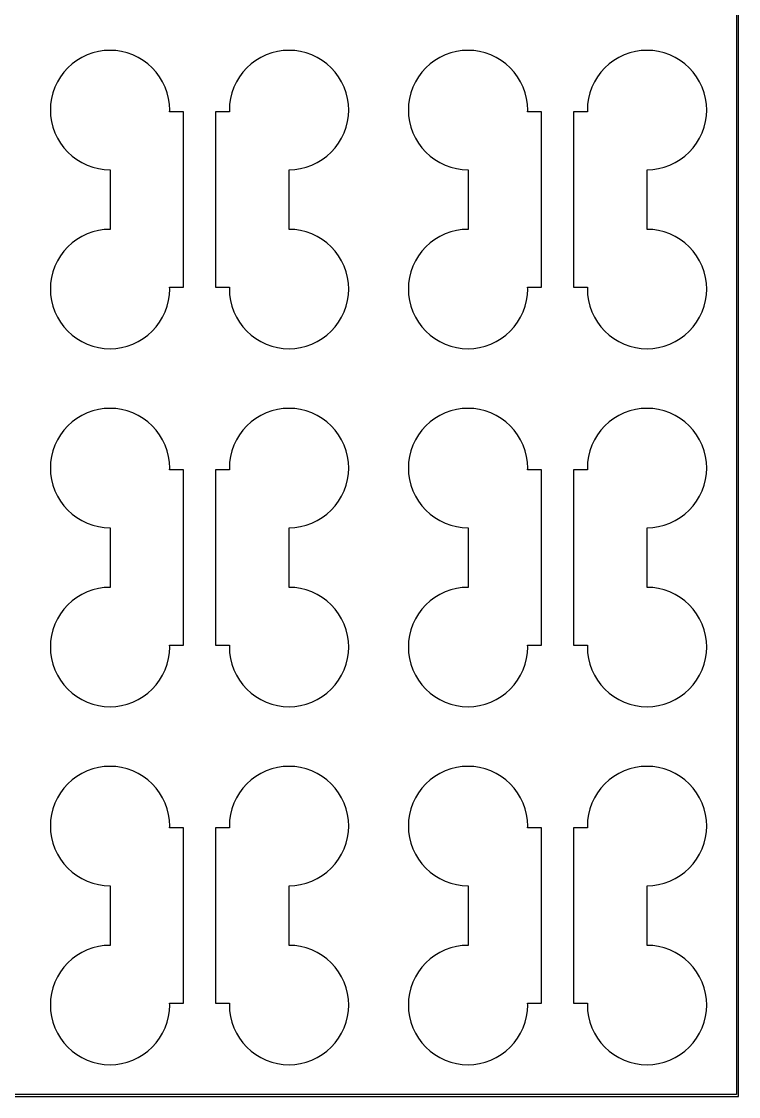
# Model space of a CAD drawing. Extents: x 0 to 72, y 0 to 108.
# Drawn here: x 54.03 to 72.05, y -0.05 to 26.98 of the extents above; entities that cross this region are included whole.
import ezdxf

# ---------------------------------------------------------------- set-up
doc = ezdxf.new("R2010")
doc.units = 0

msp = doc.modelspace()

# ---------------------------------------------------------------- linework, layer by layer
for p, q in [((72, 108), (72, 0)), ((72.05, -0.04999), (72.05, 108.05)), ((55.9574, 26.2212), (55.8146, 26.1854)), ((56.103, 26.2428), (55.9574, 26.2212)), ((56.25, 26.25), (56.103, 26.2428)), ((56.397, 26.2428), (56.25, 26.25)), ((56.5426, 26.2212), (56.397, 26.2428)), ((56.6854, 26.1854), (56.5426, 26.2212)), ((60.4574, 26.2212), (60.3146, 26.1854)), ((60.603, 26.2428), (60.4574, 26.2212)), ((60.75, 26.25), (60.603, 26.2428)), ((60.897, 26.2428), (60.75, 26.25)), ((61.0426, 26.2212), (60.897, 26.2428)), ((61.1854, 26.1854), (61.0426, 26.2212)), ((64.9574, 26.2212), (64.8146, 26.1854)), ((65.103, 26.2428), (64.9574, 26.2212)), ((65.25, 26.25), (65.103, 26.2428)), ((65.397, 26.2428), (65.25, 26.25)), ((65.5426, 26.2212), (65.397, 26.2428)), ((65.6854, 26.1854), (65.5426, 26.2212)), ((69.4574, 26.2212), (69.3146, 26.1854)), ((69.603, 26.2428), (69.4574, 26.2212)), ((69.75, 26.25), (69.603, 26.2428)), ((69.897, 26.2428), (69.75, 26.25)), ((70.0426, 26.2212), (69.897, 26.2428)), ((70.1854, 26.1854), (70.0426, 26.2212)), ((55.4167, 25.9972), (55.2984, 25.9095)), ((55.5429, 26.0729), (55.4167, 25.9972)), ((55.676, 26.1358), (55.5429, 26.0729)), ((55.8146, 26.1854), (55.676, 26.1358)), ((56.824, 26.1358), (56.6854, 26.1854)), ((56.9571, 26.0729), (56.824, 26.1358)), ((57.0834, 25.9972), (56.9571, 26.0729)), ((57.2016, 25.9095), (57.0834, 25.9972)), ((59.9166, 25.9972), (59.7984, 25.9095)), ((60.0429, 26.0729), (59.9166, 25.9972)), ((60.176, 26.1358), (60.0429, 26.0729)), ((60.3146, 26.1854), (60.176, 26.1358)), ((61.324, 26.1358), (61.1854, 26.1854)), ((61.4571, 26.0729), (61.324, 26.1358)), ((61.5833, 25.9972), (61.4571, 26.0729)), ((61.7016, 25.9095), (61.5833, 25.9972)), ((64.4167, 25.9972), (64.2984, 25.9095)), ((64.5429, 26.0729), (64.4167, 25.9972)), ((64.676, 26.1358), (64.5429, 26.0729)), ((64.8146, 26.1854), (64.676, 26.1358)), ((65.824, 26.1358), (65.6854, 26.1854)), ((65.9571, 26.0729), (65.824, 26.1358)), ((66.0834, 25.9972), (65.9571, 26.0729)), ((66.2016, 25.9095), (66.0834, 25.9972)), ((68.9166, 25.9972), (68.7984, 25.9095)), ((69.0429, 26.0729), (68.9166, 25.9972)), ((69.176, 26.1358), (69.0429, 26.0729)), ((69.3146, 26.1854), (69.176, 26.1358)), ((70.324, 26.1358), (70.1854, 26.1854)), ((70.4571, 26.0729), (70.324, 26.1358)), ((70.5833, 25.9972), (70.4571, 26.0729)), ((70.7016, 25.9095), (70.5833, 25.9972)), ((55.0905, 25.7016), (55.0028, 25.5833)), ((55.1893, 25.8107), (55.0905, 25.7016)), ((55.2984, 25.9095), (55.1893, 25.8107)), ((57.3107, 25.8107), (57.2016, 25.9095)), ((57.4095, 25.7016), (57.3107, 25.8107)), ((57.4972, 25.5833), (57.4095, 25.7016)), ((59.5905, 25.7016), (59.5028, 25.5833)), ((59.6893, 25.8107), (59.5905, 25.7016)), ((59.7984, 25.9095), (59.6893, 25.8107)), ((61.8107, 25.8107), (61.7016, 25.9095)), ((61.9095, 25.7016), (61.8107, 25.8107)), ((61.9972, 25.5833), (61.9095, 25.7016)), ((64.0905, 25.7016), (64.0028, 25.5833)), ((64.1893, 25.8107), (64.0905, 25.7016)), ((64.2984, 25.9095), (64.1893, 25.8107)), ((66.3107, 25.8107), (66.2016, 25.9095)), ((66.4095, 25.7016), (66.3107, 25.8107)), ((66.4972, 25.5833), (66.4095, 25.7016)), ((68.5905, 25.7016), (68.5028, 25.5833)), ((68.6893, 25.8107), (68.5905, 25.7016)), ((68.7984, 25.9095), (68.6893, 25.8107)), ((70.8107, 25.8107), (70.7016, 25.9095)), ((70.9095, 25.7016), (70.8107, 25.8107)), ((70.9972, 25.5833), (70.9095, 25.7016)), ((54.9271, 25.4571), (54.8642, 25.324)), ((55.0028, 25.5833), (54.9271, 25.4571)), ((57.5729, 25.4571), (57.4972, 25.5833)), ((57.6358, 25.324), (57.5729, 25.4571)), ((59.4271, 25.4571), (59.3642, 25.324)), ((59.5028, 25.5833), (59.4271, 25.4571)), ((62.0729, 25.4571), (61.9972, 25.5833)), ((62.1358, 25.324), (62.0729, 25.4571)), ((63.9271, 25.4571), (63.8642, 25.324)), ((64.0028, 25.5833), (63.9271, 25.4571)), ((66.5729, 25.4571), (66.4972, 25.5833)), ((66.6358, 25.324), (66.5729, 25.4571)), ((68.4271, 25.4571), (68.3642, 25.324)), ((68.5028, 25.5833), (68.4271, 25.4571)), ((71.0729, 25.4571), (70.9972, 25.5833)), ((71.1358, 25.324), (71.0729, 25.4571)), ((54.8146, 25.1854), (54.7788, 25.0426)), ((54.8642, 25.324), (54.8146, 25.1854)), ((57.6854, 25.1854), (57.6358, 25.324)), ((57.7212, 25.0426), (57.6854, 25.1854)), ((59.3146, 25.1854), (59.2788, 25.0426)), ((59.3642, 25.324), (59.3146, 25.1854)), ((62.1854, 25.1854), (62.1358, 25.324)), ((62.2212, 25.0426), (62.1854, 25.1854)), ((63.8146, 25.1854), (63.7788, 25.0426)), ((63.8642, 25.324), (63.8146, 25.1854)), ((66.6854, 25.1854), (66.6358, 25.324)), ((66.7212, 25.0426), (66.6854, 25.1854)), ((68.3146, 25.1854), (68.2788, 25.0426)), ((68.3642, 25.324), (68.3146, 25.1854)), ((71.1854, 25.1854), (71.1358, 25.324)), ((71.2212, 25.0426), (71.1854, 25.1854)), ((54.7572, 24.897), (54.75, 24.75)), ((54.7788, 25.0426), (54.7572, 24.897)), ((57.7428, 24.897), (57.7212, 25.0426)), ((57.75, 24.75), (57.7428, 24.897)), ((59.2572, 24.897), (59.25, 24.75)), ((59.2788, 25.0426), (59.2572, 24.897)), ((62.2428, 24.897), (62.2212, 25.0426)), ((62.25, 24.75), (62.2428, 24.897)), ((63.7572, 24.897), (63.75, 24.75)), ((63.7788, 25.0426), (63.7572, 24.897)), ((66.7428, 24.897), (66.7212, 25.0426)), ((66.75, 24.75), (66.7428, 24.897)), ((68.2572, 24.897), (68.25, 24.75)), ((68.2788, 25.0426), (68.2572, 24.897)), ((71.2428, 24.897), (71.2212, 25.0426)), ((71.25, 24.75), (71.2428, 24.897)), ((54.75, 24.75), (54.7572, 24.603)), ((54.7572, 24.603), (54.7788, 24.4574)), ((57.7478, 24.705), (57.75, 24.75)), ((58.1, 24.705), (57.7478, 24.705)), ((58.1, 20.295), (58.1, 24.705)), ((59.2522, 24.705), (58.9, 24.705)), ((58.9, 24.705), (58.9, 20.295)), ((59.25, 24.75), (59.2522, 24.705)), ((62.2212, 24.4574), (62.2428, 24.603)), ((62.2428, 24.603), (62.25, 24.75)), ((63.75, 24.75), (63.7572, 24.603)), ((63.7572, 24.603), (63.7788, 24.4574)), ((66.7478, 24.705), (66.75, 24.75)), ((67.1, 24.705), (66.7478, 24.705)), ((67.1, 20.295), (67.1, 24.705)), ((68.2522, 24.705), (67.9, 24.705)), ((67.9, 24.705), (67.9, 20.295)), ((68.25, 24.75), (68.2522, 24.705)), ((71.2212, 24.4574), (71.2428, 24.603)), ((71.2428, 24.603), (71.25, 24.75)), ((54.7788, 24.4574), (54.8146, 24.3146)), ((62.1854, 24.3146), (62.2212, 24.4574)), ((63.7788, 24.4574), (63.8146, 24.3146)), ((71.1854, 24.3146), (71.2212, 24.4574)), ((54.8146, 24.3146), (54.8642, 24.176)), ((54.8642, 24.176), (54.9271, 24.0429)), ((62.0729, 24.0429), (62.1358, 24.176)), ((62.1358, 24.176), (62.1854, 24.3146)), ((63.8146, 24.3146), (63.8642, 24.176)), ((63.8642, 24.176), (63.9271, 24.0429)), ((71.0729, 24.0429), (71.1358, 24.176)), ((71.1358, 24.176), (71.1854, 24.3146)), ((54.9271, 24.0429), (55.0028, 23.9166)), ((55.0028, 23.9166), (55.0905, 23.7984)), ((55.0905, 23.7984), (55.1893, 23.6893)), ((61.8107, 23.6893), (61.9095, 23.7984)), ((61.9095, 23.7984), (61.9972, 23.9166)), ((61.9972, 23.9166), (62.0729, 24.0429)), ((63.9271, 24.0429), (64.0028, 23.9166)), ((64.0028, 23.9166), (64.0905, 23.7984)), ((64.0905, 23.7984), (64.1893, 23.6893)), ((70.8107, 23.6893), (70.9095, 23.7984)), ((70.9095, 23.7984), (70.9972, 23.9166)), ((70.9972, 23.9166), (71.0729, 24.0429)), ((55.1893, 23.6893), (55.2984, 23.5905)), ((55.2984, 23.5905), (55.4167, 23.5028)), ((61.5833, 23.5028), (61.7016, 23.5905)), ((61.7016, 23.5905), (61.8107, 23.6893)), ((64.1893, 23.6893), (64.2984, 23.5905)), ((64.2984, 23.5905), (64.4167, 23.5028)), ((70.5833, 23.5028), (70.7016, 23.5905)), ((70.7016, 23.5905), (70.8107, 23.6893)), ((55.4167, 23.5028), (55.5429, 23.4271)), ((55.5429, 23.4271), (55.676, 23.3642)), ((55.676, 23.3642), (55.8146, 23.3146)), ((55.8146, 23.3146), (55.9574, 23.2788)), ((55.9574, 23.2788), (56.103, 23.2572)), ((56.103, 23.2572), (56.25, 23.25)), ((56.25, 23.25), (56.25, 21.75)), ((60.75, 23.25), (60.897, 23.2572)), ((60.75, 21.75), (60.75, 23.25)), ((60.897, 23.2572), (61.0426, 23.2788)), ((61.0426, 23.2788), (61.1854, 23.3146)), ((61.1854, 23.3146), (61.324, 23.3642)), ((61.324, 23.3642), (61.4571, 23.4271)), ((61.4571, 23.4271), (61.5833, 23.5028)), ((64.4167, 23.5028), (64.5429, 23.4271)), ((64.5429, 23.4271), (64.676, 23.3642)), ((64.676, 23.3642), (64.8146, 23.3146)), ((64.8146, 23.3146), (64.9574, 23.2788)), ((64.9574, 23.2788), (65.103, 23.2572)), ((65.103, 23.2572), (65.25, 23.25)), ((65.25, 23.25), (65.25, 21.75)), ((69.75, 23.25), (69.897, 23.2572)), ((69.75, 21.75), (69.75, 23.25)), ((69.897, 23.2572), (70.0426, 23.2788)), ((70.0426, 23.2788), (70.1854, 23.3146)), ((70.1854, 23.3146), (70.324, 23.3642)), ((70.324, 23.3642), (70.4571, 23.4271)), ((70.4571, 23.4271), (70.5833, 23.5028)), ((55.676, 21.6358), (55.5429, 21.5729)), ((55.8146, 21.6854), (55.676, 21.6358)), ((55.9574, 21.7212), (55.8146, 21.6854)), ((56.103, 21.7428), (55.9574, 21.7212)), ((56.25, 21.75), (56.103, 21.7428)), ((60.897, 21.7428), (60.75, 21.75)), ((61.0426, 21.7212), (60.897, 21.7428)), ((61.1854, 21.6854), (61.0426, 21.7212)), ((61.324, 21.6358), (61.1854, 21.6854)), ((61.4571, 21.5729), (61.324, 21.6358)), ((64.676, 21.6358), (64.5429, 21.5729)), ((64.8146, 21.6854), (64.676, 21.6358)), ((64.9574, 21.7212), (64.8146, 21.6854)), ((65.103, 21.7428), (64.9574, 21.7212)), ((65.25, 21.75), (65.103, 21.7428)), ((69.897, 21.7428), (69.75, 21.75)), ((70.0426, 21.7212), (69.897, 21.7428)), ((70.1854, 21.6854), (70.0426, 21.7212)), ((70.324, 21.6358), (70.1854, 21.6854)), ((70.4571, 21.5729), (70.324, 21.6358)), ((55.2984, 21.4095), (55.1893, 21.3107)), ((55.4167, 21.4972), (55.2984, 21.4095)), ((55.5429, 21.5729), (55.4167, 21.4972)), ((61.5833, 21.4972), (61.4571, 21.5729)), ((61.7016, 21.4095), (61.5833, 21.4972)), ((61.8107, 21.3107), (61.7016, 21.4095)), ((64.2984, 21.4095), (64.1893, 21.3107)), ((64.4167, 21.4972), (64.2984, 21.4095)), ((64.5429, 21.5729), (64.4167, 21.4972)), ((70.5833, 21.4972), (70.4571, 21.5729)), ((70.7016, 21.4095), (70.5833, 21.4972)), ((70.8107, 21.3107), (70.7016, 21.4095)), ((55.0028, 21.0834), (54.9271, 20.9571)), ((55.0905, 21.2016), (55.0028, 21.0834)), ((55.1893, 21.3107), (55.0905, 21.2016)), ((61.9095, 21.2016), (61.8107, 21.3107)), ((61.9972, 21.0834), (61.9095, 21.2016)), ((62.0729, 20.9571), (61.9972, 21.0834)), ((64.0028, 21.0834), (63.9271, 20.9571)), ((64.0905, 21.2016), (64.0028, 21.0834)), ((64.1893, 21.3107), (64.0905, 21.2016)), ((70.9095, 21.2016), (70.8107, 21.3107)), ((70.9972, 21.0834), (70.9095, 21.2016)), ((71.0729, 20.9571), (70.9972, 21.0834)), ((54.8642, 20.824), (54.8146, 20.6854)), ((54.9271, 20.9571), (54.8642, 20.824)), ((62.1358, 20.824), (62.0729, 20.9571)), ((62.1854, 20.6854), (62.1358, 20.824)), ((63.8642, 20.824), (63.8146, 20.6854)), ((63.9271, 20.9571), (63.8642, 20.824)), ((71.1358, 20.824), (71.0729, 20.9571)), ((71.1854, 20.6854), (71.1358, 20.824)), ((54.7788, 20.5426), (54.7572, 20.397)), ((54.8146, 20.6854), (54.7788, 20.5426)), ((62.2212, 20.5426), (62.1854, 20.6854)), ((62.2428, 20.397), (62.2212, 20.5426)), ((63.7788, 20.5426), (63.7572, 20.397)), ((63.8146, 20.6854), (63.7788, 20.5426)), ((71.2212, 20.5426), (71.1854, 20.6854)), ((71.2428, 20.397), (71.2212, 20.5426)), ((54.7572, 20.397), (54.75, 20.25)), ((57.75, 20.25), (57.7478, 20.295)), ((57.7478, 20.295), (58.1, 20.295)), ((58.9, 20.295), (59.2522, 20.295)), ((59.2522, 20.295), (59.25, 20.25)), ((62.25, 20.25), (62.2428, 20.397)), ((63.7572, 20.397), (63.75, 20.25)), ((66.75, 20.25), (66.7478, 20.295)), ((66.7478, 20.295), (67.1, 20.295)), ((67.9, 20.295), (68.2522, 20.295)), ((68.2522, 20.295), (68.25, 20.25)), ((71.25, 20.25), (71.2428, 20.397)), ((54.75, 20.25), (54.7572, 20.103)), ((54.7572, 20.103), (54.7788, 19.9574)), ((57.7212, 19.9574), (57.7428, 20.103)), ((57.7428, 20.103), (57.75, 20.25)), ((59.25, 20.25), (59.2572, 20.103)), ((59.2572, 20.103), (59.2788, 19.9574)), ((62.2212, 19.9574), (62.2428, 20.103)), ((62.2428, 20.103), (62.25, 20.25)), ((63.75, 20.25), (63.7572, 20.103)), ((63.7572, 20.103), (63.7788, 19.9574)), ((66.7212, 19.9574), (66.7428, 20.103)), ((66.7428, 20.103), (66.75, 20.25)), ((68.25, 20.25), (68.2572, 20.103)), ((68.2572, 20.103), (68.2788, 19.9574)), ((71.2212, 19.9574), (71.2428, 20.103)), ((71.2428, 20.103), (71.25, 20.25)), ((54.7788, 19.9574), (54.8146, 19.8146)), ((54.8146, 19.8146), (54.8642, 19.676)), ((57.6358, 19.676), (57.6854, 19.8146)), ((57.6854, 19.8146), (57.7212, 19.9574)), ((59.2788, 19.9574), (59.3146, 19.8146)), ((59.3146, 19.8146), (59.3642, 19.676)), ((62.1358, 19.676), (62.1854, 19.8146)), ((62.1854, 19.8146), (62.2212, 19.9574)), ((63.7788, 19.9574), (63.8146, 19.8146)), ((63.8146, 19.8146), (63.8642, 19.676)), ((66.6358, 19.676), (66.6854, 19.8146)), ((66.6854, 19.8146), (66.7212, 19.9574)), ((68.2788, 19.9574), (68.3146, 19.8146)), ((68.3146, 19.8146), (68.3642, 19.676)), ((71.1358, 19.676), (71.1854, 19.8146)), ((71.1854, 19.8146), (71.2212, 19.9574)), ((54.8642, 19.676), (54.9271, 19.5429)), ((54.9271, 19.5429), (55.0028, 19.4167)), ((57.4972, 19.4167), (57.5729, 19.5429)), ((57.5729, 19.5429), (57.6358, 19.676)), ((59.3642, 19.676), (59.4271, 19.5429)), ((59.4271, 19.5429), (59.5028, 19.4167)), ((61.9972, 19.4167), (62.0729, 19.5429)), ((62.0729, 19.5429), (62.1358, 19.676)), ((63.8642, 19.676), (63.9271, 19.5429)), ((63.9271, 19.5429), (64.0028, 19.4167)), ((66.4972, 19.4167), (66.5729, 19.5429)), ((66.5729, 19.5429), (66.6358, 19.676)), ((68.3642, 19.676), (68.4271, 19.5429)), ((68.4271, 19.5429), (68.5028, 19.4167)), ((70.9972, 19.4167), (71.0729, 19.5429)), ((71.0729, 19.5429), (71.1358, 19.676)), ((55.0028, 19.4167), (55.0905, 19.2984)), ((55.0905, 19.2984), (55.1893, 19.1893)), ((55.1893, 19.1893), (55.2984, 19.0905)), ((57.2016, 19.0905), (57.3107, 19.1893)), ((57.3107, 19.1893), (57.4095, 19.2984)), ((57.4095, 19.2984), (57.4972, 19.4167)), ((59.5028, 19.4167), (59.5905, 19.2984)), ((59.5905, 19.2984), (59.6893, 19.1893)), ((59.6893, 19.1893), (59.7984, 19.0905)), ((61.7016, 19.0905), (61.8107, 19.1893)), ((61.8107, 19.1893), (61.9095, 19.2984)), ((61.9095, 19.2984), (61.9972, 19.4167)), ((64.0028, 19.4167), (64.0905, 19.2984)), ((64.0905, 19.2984), (64.1893, 19.1893)), ((64.1893, 19.1893), (64.2984, 19.0905)), ((66.2016, 19.0905), (66.3107, 19.1893)), ((66.3107, 19.1893), (66.4095, 19.2984)), ((66.4095, 19.2984), (66.4972, 19.4167)), ((68.5028, 19.4167), (68.5905, 19.2984)), ((68.5905, 19.2984), (68.6893, 19.1893)), ((68.6893, 19.1893), (68.7984, 19.0905)), ((70.7016, 19.0905), (70.8107, 19.1893)), ((70.8107, 19.1893), (70.9095, 19.2984)), ((70.9095, 19.2984), (70.9972, 19.4167)), ((55.2984, 19.0905), (55.4167, 19.0028)), ((55.4167, 19.0028), (55.5429, 18.9271)), ((55.5429, 18.9271), (55.676, 18.8642)), ((56.824, 18.8642), (56.9571, 18.9271)), ((56.9571, 18.9271), (57.0834, 19.0028)), ((57.0834, 19.0028), (57.2016, 19.0905)), ((59.7984, 19.0905), (59.9166, 19.0028)), ((59.9166, 19.0028), (60.0429, 18.9271)), ((60.0429, 18.9271), (60.176, 18.8642)), ((61.324, 18.8642), (61.4571, 18.9271)), ((61.4571, 18.9271), (61.5833, 19.0028)), ((61.5833, 19.0028), (61.7016, 19.0905)), ((64.2984, 19.0905), (64.4167, 19.0028)), ((64.4167, 19.0028), (64.5429, 18.9271)), ((64.5429, 18.9271), (64.676, 18.8642)), ((65.824, 18.8642), (65.9571, 18.9271)), ((65.9571, 18.9271), (66.0834, 19.0028)), ((66.0834, 19.0028), (66.2016, 19.0905)), ((68.7984, 19.0905), (68.9166, 19.0028)), ((68.9166, 19.0028), (69.0429, 18.9271)), ((69.0429, 18.9271), (69.176, 18.8642)), ((70.324, 18.8642), (70.4571, 18.9271)), ((70.4571, 18.9271), (70.5833, 19.0028)), ((70.5833, 19.0028), (70.7016, 19.0905)), ((55.676, 18.8642), (55.8146, 18.8146)), ((55.8146, 18.8146), (55.9574, 18.7788)), ((55.9574, 18.7788), (56.103, 18.7572)), ((56.103, 18.7572), (56.25, 18.75)), ((56.25, 18.75), (56.397, 18.7572)), ((56.397, 18.7572), (56.5426, 18.7788)), ((56.5426, 18.7788), (56.6854, 18.8146)), ((56.6854, 18.8146), (56.824, 18.8642)), ((60.176, 18.8642), (60.3146, 18.8146)), ((60.3146, 18.8146), (60.4574, 18.7788)), ((60.4574, 18.7788), (60.603, 18.7572)), ((60.603, 18.7572), (60.75, 18.75)), ((60.75, 18.75), (60.897, 18.7572)), ((60.897, 18.7572), (61.0426, 18.7788)), ((61.0426, 18.7788), (61.1854, 18.8146)), ((61.1854, 18.8146), (61.324, 18.8642)), ((64.676, 18.8642), (64.8146, 18.8146)), ((64.8146, 18.8146), (64.9574, 18.7788)), ((64.9574, 18.7788), (65.103, 18.7572)), ((65.103, 18.7572), (65.25, 18.75)), ((65.25, 18.75), (65.397, 18.7572)), ((65.397, 18.7572), (65.5426, 18.7788)), ((65.5426, 18.7788), (65.6854, 18.8146)), ((65.6854, 18.8146), (65.824, 18.8642)), ((69.176, 18.8642), (69.3146, 18.8146)), ((69.3146, 18.8146), (69.4574, 18.7788)), ((69.4574, 18.7788), (69.603, 18.7572)), ((69.603, 18.7572), (69.75, 18.75)), ((69.75, 18.75), (69.897, 18.7572)), ((69.897, 18.7572), (70.0426, 18.7788)), ((70.0426, 18.7788), (70.1854, 18.8146)), ((70.1854, 18.8146), (70.324, 18.8642)), ((55.5429, 17.0729), (55.4167, 16.9972)), ((55.676, 17.1358), (55.5429, 17.0729)), ((55.8146, 17.1854), (55.676, 17.1358)), ((55.9574, 17.2212), (55.8146, 17.1854)), ((56.103, 17.2428), (55.9574, 17.2212)), ((56.25, 17.25), (56.103, 17.2428)), ((56.397, 17.2428), (56.25, 17.25)), ((56.5426, 17.2212), (56.397, 17.2428)), ((56.6854, 17.1854), (56.5426, 17.2212)), ((56.824, 17.1358), (56.6854, 17.1854)), ((56.9571, 17.0729), (56.824, 17.1358)), ((57.0834, 16.9972), (56.9571, 17.0729)), ((60.0429, 17.0729), (59.9166, 16.9972)), ((60.176, 17.1358), (60.0429, 17.0729)), ((60.3146, 17.1854), (60.176, 17.1358)), ((60.4574, 17.2212), (60.3146, 17.1854)), ((60.603, 17.2428), (60.4574, 17.2212)), ((60.75, 17.25), (60.603, 17.2428)), ((60.897, 17.2428), (60.75, 17.25)), ((61.0426, 17.2212), (60.897, 17.2428)), ((61.1854, 17.1854), (61.0426, 17.2212)), ((61.324, 17.1358), (61.1854, 17.1854)), ((61.4571, 17.0729), (61.324, 17.1358)), ((61.5833, 16.9972), (61.4571, 17.0729)), ((64.5429, 17.0729), (64.4167, 16.9972)), ((64.676, 17.1358), (64.5429, 17.0729)), ((64.8146, 17.1854), (64.676, 17.1358)), ((64.9574, 17.2212), (64.8146, 17.1854)), ((65.103, 17.2428), (64.9574, 17.2212)), ((65.25, 17.25), (65.103, 17.2428)), ((65.397, 17.2428), (65.25, 17.25)), ((65.5426, 17.2212), (65.397, 17.2428)), ((65.6854, 17.1854), (65.5426, 17.2212)), ((65.824, 17.1358), (65.6854, 17.1854)), ((65.9571, 17.0729), (65.824, 17.1358)), ((66.0834, 16.9972), (65.9571, 17.0729)), ((69.0429, 17.0729), (68.9166, 16.9972)), ((69.176, 17.1358), (69.0429, 17.0729)), ((69.3146, 17.1854), (69.176, 17.1358)), ((69.4574, 17.2212), (69.3146, 17.1854)), ((69.603, 17.2428), (69.4574, 17.2212)), ((69.75, 17.25), (69.603, 17.2428)), ((69.897, 17.2428), (69.75, 17.25)), ((70.0426, 17.2212), (69.897, 17.2428)), ((70.1854, 17.1854), (70.0426, 17.2212)), ((70.324, 17.1358), (70.1854, 17.1854)), ((70.4571, 17.0729), (70.324, 17.1358)), ((70.5833, 16.9972), (70.4571, 17.0729)), ((55.1893, 16.8107), (55.0905, 16.7016)), ((55.2984, 16.9095), (55.1893, 16.8107)), ((55.4167, 16.9972), (55.2984, 16.9095)), ((57.2016, 16.9095), (57.0834, 16.9972)), ((57.3107, 16.8107), (57.2016, 16.9095)), ((57.4095, 16.7016), (57.3107, 16.8107)), ((59.6893, 16.8107), (59.5905, 16.7016)), ((59.7984, 16.9095), (59.6893, 16.8107)), ((59.9166, 16.9972), (59.7984, 16.9095)), ((61.7016, 16.9095), (61.5833, 16.9972)), ((61.8107, 16.8107), (61.7016, 16.9095)), ((61.9095, 16.7016), (61.8107, 16.8107)), ((64.1893, 16.8107), (64.0905, 16.7016)), ((64.2984, 16.9095), (64.1893, 16.8107)), ((64.4167, 16.9972), (64.2984, 16.9095)), ((66.2016, 16.9095), (66.0834, 16.9972)), ((66.3107, 16.8107), (66.2016, 16.9095)), ((66.4095, 16.7016), (66.3107, 16.8107)), ((68.6893, 16.8107), (68.5905, 16.7016)), ((68.7984, 16.9095), (68.6893, 16.8107)), ((68.9166, 16.9972), (68.7984, 16.9095)), ((70.7016, 16.9095), (70.5833, 16.9972)), ((70.8107, 16.8107), (70.7016, 16.9095)), ((70.9095, 16.7016), (70.8107, 16.8107)), ((55.0028, 16.5833), (54.9271, 16.4571)), ((55.0905, 16.7016), (55.0028, 16.5833)), ((57.4972, 16.5833), (57.4095, 16.7016)), ((57.5729, 16.4571), (57.4972, 16.5833)), ((59.5028, 16.5833), (59.4271, 16.4571)), ((59.5905, 16.7016), (59.5028, 16.5833)), ((61.9972, 16.5833), (61.9095, 16.7016)), ((62.0729, 16.4571), (61.9972, 16.5833)), ((64.0028, 16.5833), (63.9271, 16.4571)), ((64.0905, 16.7016), (64.0028, 16.5833)), ((66.4972, 16.5833), (66.4095, 16.7016)), ((66.5729, 16.4571), (66.4972, 16.5833)), ((68.5028, 16.5833), (68.4271, 16.4571)), ((68.5905, 16.7016), (68.5028, 16.5833)), ((70.9972, 16.5833), (70.9095, 16.7016)), ((71.0729, 16.4571), (70.9972, 16.5833)), ((54.8642, 16.324), (54.8146, 16.1854)), ((54.9271, 16.4571), (54.8642, 16.324)), ((57.6358, 16.324), (57.5729, 16.4571)), ((57.6854, 16.1854), (57.6358, 16.324)), ((59.3642, 16.324), (59.3146, 16.1854)), ((59.4271, 16.4571), (59.3642, 16.324)), ((62.1358, 16.324), (62.0729, 16.4571)), ((62.1854, 16.1854), (62.1358, 16.324)), ((63.8642, 16.324), (63.8146, 16.1854)), ((63.9271, 16.4571), (63.8642, 16.324)), ((66.6358, 16.324), (66.5729, 16.4571)), ((66.6854, 16.1854), (66.6358, 16.324)), ((68.3642, 16.324), (68.3146, 16.1854)), ((68.4271, 16.4571), (68.3642, 16.324)), ((71.1358, 16.324), (71.0729, 16.4571)), ((71.1854, 16.1854), (71.1358, 16.324)), ((54.7788, 16.0426), (54.7572, 15.897)), ((54.8146, 16.1854), (54.7788, 16.0426)), ((57.7212, 16.0426), (57.6854, 16.1854)), ((57.7428, 15.897), (57.7212, 16.0426)), ((59.2788, 16.0426), (59.2572, 15.897)), ((59.3146, 16.1854), (59.2788, 16.0426)), ((62.2212, 16.0426), (62.1854, 16.1854)), ((62.2428, 15.897), (62.2212, 16.0426)), ((63.7788, 16.0426), (63.7572, 15.897)), ((63.8146, 16.1854), (63.7788, 16.0426)), ((66.7212, 16.0426), (66.6854, 16.1854)), ((66.7428, 15.897), (66.7212, 16.0426)), ((68.2788, 16.0426), (68.2572, 15.897)), ((68.3146, 16.1854), (68.2788, 16.0426)), ((71.2212, 16.0426), (71.1854, 16.1854)), ((71.2428, 15.897), (71.2212, 16.0426)), ((54.7572, 15.897), (54.75, 15.75)), ((54.75, 15.75), (54.7572, 15.603)), ((57.75, 15.75), (57.7428, 15.897)), ((57.7478, 15.705), (57.75, 15.75)), ((58.1, 15.705), (57.7478, 15.705)), ((58.1, 11.295), (58.1, 15.705)), ((59.2522, 15.705), (58.9, 15.705)), ((58.9, 15.705), (58.9, 11.295)), ((59.2572, 15.897), (59.25, 15.75)), ((59.25, 15.75), (59.2522, 15.705)), ((62.25, 15.75), (62.2428, 15.897)), ((62.2428, 15.603), (62.25, 15.75)), ((63.7572, 15.897), (63.75, 15.75)), ((63.75, 15.75), (63.7572, 15.603)), ((66.75, 15.75), (66.7428, 15.897)), ((66.7478, 15.705), (66.75, 15.75)), ((67.1, 15.705), (66.7478, 15.705)), ((67.1, 11.295), (67.1, 15.705)), ((68.2522, 15.705), (67.9, 15.705)), ((67.9, 15.705), (67.9, 11.295)), ((68.2572, 15.897), (68.25, 15.75)), ((68.25, 15.75), (68.2522, 15.705)), ((71.25, 15.75), (71.2428, 15.897)), ((71.2428, 15.603), (71.25, 15.75)), ((54.7572, 15.603), (54.7788, 15.4574)), ((54.7788, 15.4574), (54.8146, 15.3146)), ((62.1854, 15.3146), (62.2212, 15.4574)), ((62.2212, 15.4574), (62.2428, 15.603)), ((63.7572, 15.603), (63.7788, 15.4574)), ((63.7788, 15.4574), (63.8146, 15.3146)), ((71.1854, 15.3146), (71.2212, 15.4574)), ((71.2212, 15.4574), (71.2428, 15.603)), ((54.8146, 15.3146), (54.8642, 15.176)), ((54.8642, 15.176), (54.9271, 15.0429)), ((62.0729, 15.0429), (62.1358, 15.176)), ((62.1358, 15.176), (62.1854, 15.3146)), ((63.8146, 15.3146), (63.8642, 15.176)), ((63.8642, 15.176), (63.9271, 15.0429)), ((71.0729, 15.0429), (71.1358, 15.176)), ((71.1358, 15.176), (71.1854, 15.3146)), ((54.9271, 15.0429), (55.0028, 14.9166)), ((55.0028, 14.9166), (55.0905, 14.7984)), ((61.9095, 14.7984), (61.9972, 14.9166)), ((61.9972, 14.9166), (62.0729, 15.0429)), ((63.9271, 15.0429), (64.0028, 14.9166)), ((64.0028, 14.9166), (64.0905, 14.7984)), ((70.9095, 14.7984), (70.9972, 14.9166)), ((70.9972, 14.9166), (71.0729, 15.0429)), ((55.0905, 14.7984), (55.1893, 14.6893)), ((55.1893, 14.6893), (55.2984, 14.5905)), ((61.7016, 14.5905), (61.8107, 14.6893)), ((61.8107, 14.6893), (61.9095, 14.7984)), ((64.0905, 14.7984), (64.1893, 14.6893)), ((64.1893, 14.6893), (64.2984, 14.5905)), ((70.7016, 14.5905), (70.8107, 14.6893)), ((70.8107, 14.6893), (70.9095, 14.7984)), ((55.2984, 14.5905), (55.4167, 14.5028)), ((55.4167, 14.5028), (55.5429, 14.4271)), ((55.5429, 14.4271), (55.676, 14.3642)), ((55.676, 14.3642), (55.8146, 14.3146)), ((61.1854, 14.3146), (61.324, 14.3642)), ((61.324, 14.3642), (61.4571, 14.4271)), ((61.4571, 14.4271), (61.5833, 14.5028)), ((61.5833, 14.5028), (61.7016, 14.5905)), ((64.2984, 14.5905), (64.4167, 14.5028)), ((64.4167, 14.5028), (64.5429, 14.4271)), ((64.5429, 14.4271), (64.676, 14.3642)), ((64.676, 14.3642), (64.8146, 14.3146)), ((70.1854, 14.3146), (70.324, 14.3642)), ((70.324, 14.3642), (70.4571, 14.4271)), ((70.4571, 14.4271), (70.5833, 14.5028)), ((70.5833, 14.5028), (70.7016, 14.5905)), ((55.8146, 14.3146), (55.9574, 14.2788)), ((55.9574, 14.2788), (56.103, 14.2572)), ((56.103, 14.2572), (56.25, 14.25)), ((56.25, 14.25), (56.25, 12.75)), ((60.75, 14.25), (60.897, 14.2572)), ((60.75, 12.75), (60.75, 14.25)), ((60.897, 14.2572), (61.0426, 14.2788)), ((61.0426, 14.2788), (61.1854, 14.3146)), ((64.8146, 14.3146), (64.9574, 14.2788)), ((64.9574, 14.2788), (65.103, 14.2572)), ((65.103, 14.2572), (65.25, 14.25)), ((65.25, 14.25), (65.25, 12.75)), ((69.75, 14.25), (69.897, 14.2572)), ((69.75, 12.75), (69.75, 14.25)), ((69.897, 14.2572), (70.0426, 14.2788)), ((70.0426, 14.2788), (70.1854, 14.3146)), ((55.9574, 12.7212), (55.8146, 12.6854)), ((56.103, 12.7428), (55.9574, 12.7212)), ((56.25, 12.75), (56.103, 12.7428)), ((60.897, 12.7428), (60.75, 12.75)), ((61.0426, 12.7212), (60.897, 12.7428)), ((61.1854, 12.6854), (61.0426, 12.7212)), ((64.9574, 12.7212), (64.8146, 12.6854)), ((65.103, 12.7428), (64.9574, 12.7212)), ((65.25, 12.75), (65.103, 12.7428)), ((69.897, 12.7428), (69.75, 12.75)), ((70.0426, 12.7212), (69.897, 12.7428)), ((70.1854, 12.6854), (70.0426, 12.7212)), ((55.4167, 12.4972), (55.2984, 12.4095)), ((55.5429, 12.5729), (55.4167, 12.4972)), ((55.676, 12.6358), (55.5429, 12.5729)), ((55.8146, 12.6854), (55.676, 12.6358)), ((61.324, 12.6358), (61.1854, 12.6854)), ((61.4571, 12.5729), (61.324, 12.6358)), ((61.5833, 12.4972), (61.4571, 12.5729)), ((61.7016, 12.4095), (61.5833, 12.4972)), ((64.4167, 12.4972), (64.2984, 12.4095)), ((64.5429, 12.5729), (64.4167, 12.4972)), ((64.676, 12.6358), (64.5429, 12.5729)), ((64.8146, 12.6854), (64.676, 12.6358)), ((70.324, 12.6358), (70.1854, 12.6854)), ((70.4571, 12.5729), (70.324, 12.6358)), ((70.5833, 12.4972), (70.4571, 12.5729)), ((70.7016, 12.4095), (70.5833, 12.4972)), ((55.0905, 12.2016), (55.0028, 12.0834)), ((55.1893, 12.3107), (55.0905, 12.2016)), ((55.2984, 12.4095), (55.1893, 12.3107)), ((61.8107, 12.3107), (61.7016, 12.4095)), ((61.9095, 12.2016), (61.8107, 12.3107)), ((61.9972, 12.0834), (61.9095, 12.2016)), ((64.0905, 12.2016), (64.0028, 12.0834)), ((64.1893, 12.3107), (64.0905, 12.2016)), ((64.2984, 12.4095), (64.1893, 12.3107)), ((70.8107, 12.3107), (70.7016, 12.4095)), ((70.9095, 12.2016), (70.8107, 12.3107)), ((70.9972, 12.0834), (70.9095, 12.2016)), ((54.9271, 11.9571), (54.8642, 11.824)), ((55.0028, 12.0834), (54.9271, 11.9571)), ((62.0729, 11.9571), (61.9972, 12.0834)), ((62.1358, 11.824), (62.0729, 11.9571)), ((63.9271, 11.9571), (63.8642, 11.824)), ((64.0028, 12.0834), (63.9271, 11.9571)), ((71.0729, 11.9571), (70.9972, 12.0834)), ((71.1358, 11.824), (71.0729, 11.9571)), ((54.8146, 11.6854), (54.7788, 11.5426)), ((54.8642, 11.824), (54.8146, 11.6854)), ((62.1854, 11.6854), (62.1358, 11.824)), ((62.2212, 11.5426), (62.1854, 11.6854)), ((63.8146, 11.6854), (63.7788, 11.5426)), ((63.8642, 11.824), (63.8146, 11.6854)), ((71.1854, 11.6854), (71.1358, 11.824)), ((71.2212, 11.5426), (71.1854, 11.6854)), ((54.7572, 11.397), (54.75, 11.25)), ((54.7788, 11.5426), (54.7572, 11.397)), ((62.2428, 11.397), (62.2212, 11.5426)), ((62.25, 11.25), (62.2428, 11.397)), ((63.7572, 11.397), (63.75, 11.25)), ((63.7788, 11.5426), (63.7572, 11.397)), ((71.2428, 11.397), (71.2212, 11.5426)), ((71.25, 11.25), (71.2428, 11.397)), ((54.75, 11.25), (54.7572, 11.103)), ((54.7572, 11.103), (54.7788, 10.9574)), ((57.7212, 10.9574), (57.7428, 11.103)), ((57.7428, 11.103), (57.75, 11.25)), ((57.75, 11.25), (57.7478, 11.295)), ((57.7478, 11.295), (58.1, 11.295)), ((58.9, 11.295), (59.2522, 11.295)), ((59.2522, 11.295), (59.25, 11.25)), ((59.25, 11.25), (59.2572, 11.103)), ((59.2572, 11.103), (59.2788, 10.9574)), ((62.2212, 10.9574), (62.2428, 11.103)), ((62.2428, 11.103), (62.25, 11.25)), ((63.75, 11.25), (63.7572, 11.103)), ((63.7572, 11.103), (63.7788, 10.9574)), ((66.7212, 10.9574), (66.7428, 11.103)), ((66.7428, 11.103), (66.75, 11.25)), ((66.75, 11.25), (66.7478, 11.295)), ((66.7478, 11.295), (67.1, 11.295)), ((67.9, 11.295), (68.2522, 11.295)), ((68.2522, 11.295), (68.25, 11.25)), ((68.25, 11.25), (68.2572, 11.103)), ((68.2572, 11.103), (68.2788, 10.9574)), ((71.2212, 10.9574), (71.2428, 11.103)), ((71.2428, 11.103), (71.25, 11.25)), ((54.7788, 10.9574), (54.8146, 10.8146)), ((54.8146, 10.8146), (54.8642, 10.676)), ((57.6358, 10.676), (57.6854, 10.8146)), ((57.6854, 10.8146), (57.7212, 10.9574)), ((59.2788, 10.9574), (59.3146, 10.8146)), ((59.3146, 10.8146), (59.3642, 10.676)), ((62.1358, 10.676), (62.1854, 10.8146)), ((62.1854, 10.8146), (62.2212, 10.9574)), ((63.7788, 10.9574), (63.8146, 10.8146)), ((63.8146, 10.8146), (63.8642, 10.676)), ((66.6358, 10.676), (66.6854, 10.8146)), ((66.6854, 10.8146), (66.7212, 10.9574)), ((68.2788, 10.9574), (68.3146, 10.8146)), ((68.3146, 10.8146), (68.3642, 10.676)), ((71.1358, 10.676), (71.1854, 10.8146)), ((71.1854, 10.8146), (71.2212, 10.9574)), ((54.8642, 10.676), (54.9271, 10.5429)), ((54.9271, 10.5429), (55.0028, 10.4167)), ((57.4972, 10.4167), (57.5729, 10.5429)), ((57.5729, 10.5429), (57.6358, 10.676)), ((59.3642, 10.676), (59.4271, 10.5429)), ((59.4271, 10.5429), (59.5028, 10.4167)), ((61.9972, 10.4167), (62.0729, 10.5429)), ((62.0729, 10.5429), (62.1358, 10.676)), ((63.8642, 10.676), (63.9271, 10.5429)), ((63.9271, 10.5429), (64.0028, 10.4167)), ((66.4972, 10.4167), (66.5729, 10.5429)), ((66.5729, 10.5429), (66.6358, 10.676)), ((68.3642, 10.676), (68.4271, 10.5429)), ((68.4271, 10.5429), (68.5028, 10.4167)), ((70.9972, 10.4167), (71.0729, 10.5429)), ((71.0729, 10.5429), (71.1358, 10.676)), ((55.0028, 10.4167), (55.0905, 10.2984)), ((55.0905, 10.2984), (55.1893, 10.1893)), ((57.3107, 10.1893), (57.4095, 10.2984)), ((57.4095, 10.2984), (57.4972, 10.4167)), ((59.5028, 10.4167), (59.5905, 10.2984)), ((59.5905, 10.2984), (59.6893, 10.1893)), ((61.8107, 10.1893), (61.9095, 10.2984)), ((61.9095, 10.2984), (61.9972, 10.4167)), ((64.0028, 10.4167), (64.0905, 10.2984)), ((64.0905, 10.2984), (64.1893, 10.1893)), ((66.3107, 10.1893), (66.4095, 10.2984)), ((66.4095, 10.2984), (66.4972, 10.4167)), ((68.5028, 10.4167), (68.5905, 10.2984)), ((68.5905, 10.2984), (68.6893, 10.1893)), ((70.8107, 10.1893), (70.9095, 10.2984)), ((70.9095, 10.2984), (70.9972, 10.4167)), ((55.1893, 10.1893), (55.2984, 10.0905)), ((55.2984, 10.0905), (55.4167, 10.0028)), ((55.4167, 10.0028), (55.5429, 9.92712)), ((56.9571, 9.92712), (57.0834, 10.0028)), ((57.0834, 10.0028), (57.2016, 10.0905)), ((57.2016, 10.0905), (57.3107, 10.1893)), ((59.6893, 10.1893), (59.7984, 10.0905)), ((59.7984, 10.0905), (59.9166, 10.0028)), ((59.9166, 10.0028), (60.0429, 9.92712)), ((61.4571, 9.92712), (61.5833, 10.0028)), ((61.5833, 10.0028), (61.7016, 10.0905)), ((61.7016, 10.0905), (61.8107, 10.1893)), ((64.1893, 10.1893), (64.2984, 10.0905)), ((64.2984, 10.0905), (64.4167, 10.0028)), ((64.4167, 10.0028), (64.5429, 9.92712)), ((65.9571, 9.92712), (66.0834, 10.0028)), ((66.0834, 10.0028), (66.2016, 10.0905)), ((66.2016, 10.0905), (66.3107, 10.1893)), ((68.6893, 10.1893), (68.7984, 10.0905)), ((68.7984, 10.0905), (68.9166, 10.0028)), ((68.9166, 10.0028), (69.0429, 9.92712)), ((70.4571, 9.92712), (70.5833, 10.0028)), ((70.5833, 10.0028), (70.7016, 10.0905)), ((70.7016, 10.0905), (70.8107, 10.1893)), ((55.5429, 9.92712), (55.676, 9.86418)), ((55.676, 9.86418), (55.8146, 9.81459)), ((55.8146, 9.81459), (55.9574, 9.77882)), ((55.9574, 9.77882), (56.103, 9.75723)), ((56.103, 9.75723), (56.25, 9.75)), ((56.25, 9.75), (56.397, 9.75723)), ((56.397, 9.75723), (56.5426, 9.77882)), ((56.5426, 9.77882), (56.6854, 9.81459)), ((56.6854, 9.81459), (56.824, 9.86418)), ((56.824, 9.86418), (56.9571, 9.92712)), ((60.0429, 9.92712), (60.176, 9.86418)), ((60.176, 9.86418), (60.3146, 9.81459)), ((60.3146, 9.81459), (60.4574, 9.77882)), ((60.4574, 9.77882), (60.603, 9.75723)), ((60.603, 9.75723), (60.75, 9.75)), ((60.75, 9.75), (60.897, 9.75723)), ((60.897, 9.75723), (61.0426, 9.77882)), ((61.0426, 9.77882), (61.1854, 9.81459)), ((61.1854, 9.81459), (61.324, 9.86418)), ((61.324, 9.86418), (61.4571, 9.92712)), ((64.5429, 9.92712), (64.676, 9.86418)), ((64.676, 9.86418), (64.8146, 9.81459)), ((64.8146, 9.81459), (64.9574, 9.77882)), ((64.9574, 9.77882), (65.103, 9.75723)), ((65.103, 9.75723), (65.25, 9.75)), ((65.25, 9.75), (65.397, 9.75723)), ((65.397, 9.75723), (65.5426, 9.77882)), ((65.5426, 9.77882), (65.6854, 9.81459)), ((65.6854, 9.81459), (65.824, 9.86418)), ((65.824, 9.86418), (65.9571, 9.92712)), ((69.0429, 9.92712), (69.176, 9.86418)), ((69.176, 9.86418), (69.3146, 9.81459)), ((69.3146, 9.81459), (69.4574, 9.77882)), ((69.4574, 9.77882), (69.603, 9.75723)), ((69.603, 9.75723), (69.75, 9.75)), ((69.75, 9.75), (69.897, 9.75723)), ((69.897, 9.75723), (70.0426, 9.77882)), ((70.0426, 9.77882), (70.1854, 9.81459)), ((70.1854, 9.81459), (70.324, 9.86418)), ((70.324, 9.86418), (70.4571, 9.92712)), ((55.676, 8.13582), (55.5429, 8.07288)), ((55.8146, 8.18541), (55.676, 8.13582)), ((55.9574, 8.22118), (55.8146, 8.18541)), ((56.103, 8.24277), (55.9574, 8.22118)), ((56.25, 8.25), (56.103, 8.24277)), ((56.397, 8.24277), (56.25, 8.25)), ((56.5426, 8.22118), (56.397, 8.24277)), ((56.6854, 8.18541), (56.5426, 8.22118)), ((56.824, 8.13582), (56.6854, 8.18541)), ((56.9571, 8.07288), (56.824, 8.13582)), ((60.176, 8.13582), (60.0429, 8.07288)), ((60.3146, 8.18541), (60.176, 8.13582)), ((60.4574, 8.22118), (60.3146, 8.18541)), ((60.603, 8.24277), (60.4574, 8.22118)), ((60.75, 8.25), (60.603, 8.24277)), ((60.897, 8.24277), (60.75, 8.25)), ((61.0426, 8.22118), (60.897, 8.24277)), ((61.1854, 8.18541), (61.0426, 8.22118)), ((61.324, 8.13582), (61.1854, 8.18541)), ((61.4571, 8.07288), (61.324, 8.13582)), ((64.676, 8.13582), (64.5429, 8.07288)), ((64.8146, 8.18541), (64.676, 8.13582)), ((64.9574, 8.22118), (64.8146, 8.18541)), ((65.103, 8.24277), (64.9574, 8.22118)), ((65.25, 8.25), (65.103, 8.24277)), ((65.397, 8.24277), (65.25, 8.25)), ((65.5426, 8.22118), (65.397, 8.24277)), ((65.6854, 8.18541), (65.5426, 8.22118)), ((65.824, 8.13582), (65.6854, 8.18541)), ((65.9571, 8.07288), (65.824, 8.13582)), ((69.176, 8.13582), (69.0429, 8.07288)), ((69.3146, 8.18541), (69.176, 8.13582)), ((69.4574, 8.22118), (69.3146, 8.18541)), ((69.603, 8.24277), (69.4574, 8.22118)), ((69.75, 8.25), (69.603, 8.24277)), ((69.897, 8.24277), (69.75, 8.25)), ((70.0426, 8.22118), (69.897, 8.24277)), ((70.1854, 8.18541), (70.0426, 8.22118)), ((70.324, 8.13582), (70.1854, 8.18541)), ((70.4571, 8.07288), (70.324, 8.13582)), ((55.2984, 7.90952), (55.1893, 7.81065)), ((55.4167, 7.99719), (55.2984, 7.90952)), ((55.5429, 8.07288), (55.4167, 7.99719)), ((57.0834, 7.99719), (56.9571, 8.07288)), ((57.2016, 7.90952), (57.0834, 7.99719)), ((57.3107, 7.81065), (57.2016, 7.90952)), ((59.7984, 7.90952), (59.6893, 7.81065)), ((59.9166, 7.99719), (59.7984, 7.90952)), ((60.0429, 8.07288), (59.9166, 7.99719)), ((61.5833, 7.99719), (61.4571, 8.07288)), ((61.7016, 7.90952), (61.5833, 7.99719)), ((61.8107, 7.81065), (61.7016, 7.90952)), ((64.2984, 7.90952), (64.1893, 7.81065)), ((64.4167, 7.99719), (64.2984, 7.90952)), ((64.5429, 8.07288), (64.4167, 7.99719)), ((66.0834, 7.99719), (65.9571, 8.07288)), ((66.2016, 7.90952), (66.0834, 7.99719)), ((66.3107, 7.81065), (66.2016, 7.90952)), ((68.7984, 7.90952), (68.6893, 7.81065)), ((68.9166, 7.99719), (68.7984, 7.90952)), ((69.0429, 8.07288), (68.9166, 7.99719)), ((70.5833, 7.99719), (70.4571, 8.07288)), ((70.7016, 7.90952), (70.5833, 7.99719)), ((70.8107, 7.81065), (70.7016, 7.90952)), ((55.0028, 7.58334), (54.9271, 7.45709)), ((55.0905, 7.70158), (55.0028, 7.58334)), ((55.1893, 7.81065), (55.0905, 7.70158)), ((57.4095, 7.70158), (57.3107, 7.81065)), ((57.4972, 7.58334), (57.4095, 7.70158)), ((57.5729, 7.45709), (57.4972, 7.58334)), ((59.5028, 7.58334), (59.4271, 7.45709)), ((59.5905, 7.70158), (59.5028, 7.58334)), ((59.6893, 7.81065), (59.5905, 7.70158)), ((61.9095, 7.70158), (61.8107, 7.81065)), ((61.9972, 7.58334), (61.9095, 7.70158)), ((62.0729, 7.45709), (61.9972, 7.58334)), ((64.0028, 7.58334), (63.9271, 7.45709)), ((64.0905, 7.70158), (64.0028, 7.58334)), ((64.1893, 7.81065), (64.0905, 7.70158)), ((66.4095, 7.70158), (66.3107, 7.81065)), ((66.4972, 7.58334), (66.4095, 7.70158)), ((66.5729, 7.45709), (66.4972, 7.58334)), ((68.5028, 7.58334), (68.4271, 7.45709)), ((68.5905, 7.70158), (68.5028, 7.58334)), ((68.6893, 7.81065), (68.5905, 7.70158)), ((70.9095, 7.70158), (70.8107, 7.81065)), ((70.9972, 7.58334), (70.9095, 7.70158)), ((71.0729, 7.45709), (70.9972, 7.58334)), ((54.8642, 7.32402), (54.8146, 7.18542)), ((54.9271, 7.45709), (54.8642, 7.32402)), ((57.6358, 7.32402), (57.5729, 7.45709)), ((57.6854, 7.18542), (57.6358, 7.32402)), ((59.3642, 7.32402), (59.3146, 7.18542)), ((59.4271, 7.45709), (59.3642, 7.32402)), ((62.1358, 7.32402), (62.0729, 7.45709)), ((62.1854, 7.18542), (62.1358, 7.32402)), ((63.8642, 7.32402), (63.8146, 7.18542)), ((63.9271, 7.45709), (63.8642, 7.32402)), ((66.6358, 7.32402), (66.5729, 7.45709)), ((66.6854, 7.18542), (66.6358, 7.32402)), ((68.3642, 7.32402), (68.3146, 7.18542)), ((68.4271, 7.45709), (68.3642, 7.32402)), ((71.1358, 7.32402), (71.0729, 7.45709)), ((71.1854, 7.18542), (71.1358, 7.32402)), ((54.7788, 7.04263), (54.7572, 6.89702)), ((54.8146, 7.18542), (54.7788, 7.04263)), ((57.7212, 7.04263), (57.6854, 7.18542)), ((57.7428, 6.89702), (57.7212, 7.04263)), ((59.2788, 7.04263), (59.2572, 6.89702)), ((59.3146, 7.18542), (59.2788, 7.04263)), ((62.2212, 7.04263), (62.1854, 7.18542)), ((62.2428, 6.89702), (62.2212, 7.04263)), ((63.7788, 7.04263), (63.7572, 6.89702)), ((63.8146, 7.18542), (63.7788, 7.04263)), ((66.7212, 7.04263), (66.6854, 7.18542)), ((66.7428, 6.89702), (66.7212, 7.04263)), ((68.2788, 7.04263), (68.2572, 6.89702)), ((68.3146, 7.18542), (68.2788, 7.04263)), ((71.2212, 7.04263), (71.1854, 7.18542)), ((71.2428, 6.89702), (71.2212, 7.04263)), ((54.7572, 6.89702), (54.75, 6.75)), ((57.75, 6.75), (57.7428, 6.89702)), ((59.2572, 6.89702), (59.25, 6.75)), ((62.25, 6.75), (62.2428, 6.89702)), ((63.7572, 6.89702), (63.75, 6.75)), ((66.75, 6.75), (66.7428, 6.89702)), ((68.2572, 6.89702), (68.25, 6.75)), ((71.25, 6.75), (71.2428, 6.89702)), ((54.75, 6.75), (54.7572, 6.60297)), ((54.7572, 6.60297), (54.7788, 6.45735)), ((57.7478, 6.70499), (57.75, 6.75)), ((58.1, 6.70499), (57.7478, 6.70499)), ((58.1, 2.29501), (58.1, 6.70499)), ((59.2522, 6.70499), (58.9, 6.70499)), ((58.9, 6.70499), (58.9, 2.29501)), ((59.25, 6.75), (59.2522, 6.70499)), ((62.2212, 6.45735), (62.2428, 6.60297)), ((62.2428, 6.60297), (62.25, 6.75)), ((63.75, 6.75), (63.7572, 6.60297)), ((63.7572, 6.60297), (63.7788, 6.45735)), ((66.7478, 6.70499), (66.75, 6.75)), ((67.1, 6.70499), (66.7478, 6.70499)), ((67.1, 2.29501), (67.1, 6.70499)), ((68.2522, 6.70499), (67.9, 6.70499)), ((67.9, 6.70499), (67.9, 2.29501)), ((68.25, 6.75), (68.2522, 6.70499)), ((71.2212, 6.45735), (71.2428, 6.60297)), ((71.2428, 6.60297), (71.25, 6.75)), ((54.7788, 6.45735), (54.8146, 6.31456)), ((54.8146, 6.31456), (54.8642, 6.17596)), ((62.1358, 6.17596), (62.1854, 6.31456)), ((62.1854, 6.31456), (62.2212, 6.45735)), ((63.7788, 6.45735), (63.8146, 6.31456)), ((63.8146, 6.31456), (63.8642, 6.17596)), ((71.1358, 6.17596), (71.1854, 6.31456)), ((71.1854, 6.31456), (71.2212, 6.45735)), ((54.8642, 6.17596), (54.9271, 6.04289)), ((54.9271, 6.04289), (55.0028, 5.91664)), ((61.9972, 5.91664), (62.0729, 6.04289)), ((62.0729, 6.04289), (62.1358, 6.17596)), ((63.8642, 6.17596), (63.9271, 6.04289)), ((63.9271, 6.04289), (64.0028, 5.91664)), ((70.9972, 5.91664), (71.0729, 6.04289)), ((71.0729, 6.04289), (71.1358, 6.17596)), ((55.0028, 5.91664), (55.0905, 5.7984)), ((55.0905, 5.7984), (55.1893, 5.68933)), ((55.1893, 5.68933), (55.2984, 5.59047)), ((61.7016, 5.59047), (61.8107, 5.68933)), ((61.8107, 5.68933), (61.9095, 5.7984)), ((61.9095, 5.7984), (61.9972, 5.91664)), ((64.0028, 5.91664), (64.0905, 5.7984)), ((64.0905, 5.7984), (64.1893, 5.68933)), ((64.1893, 5.68933), (64.2984, 5.59047)), ((70.7016, 5.59047), (70.8107, 5.68933)), ((70.8107, 5.68933), (70.9095, 5.7984)), ((70.9095, 5.7984), (70.9972, 5.91664)), ((55.2984, 5.59047), (55.4167, 5.50279)), ((55.4167, 5.50279), (55.5429, 5.42711)), ((55.5429, 5.42711), (55.676, 5.36417)), ((61.324, 5.36417), (61.4571, 5.42711)), ((61.4571, 5.42711), (61.5833, 5.50279)), ((61.5833, 5.50279), (61.7016, 5.59047)), ((64.2984, 5.59047), (64.4167, 5.50279)), ((64.4167, 5.50279), (64.5429, 5.42711)), ((64.5429, 5.42711), (64.676, 5.36417)), ((70.324, 5.36417), (70.4571, 5.42711)), ((70.4571, 5.42711), (70.5833, 5.50279)), ((70.5833, 5.50279), (70.7016, 5.59047)), ((55.676, 5.36417), (55.8146, 5.31458)), ((55.8146, 5.31458), (55.9574, 5.27881)), ((55.9574, 5.27881), (56.103, 5.25722)), ((56.103, 5.25722), (56.25, 5.25)), ((56.25, 5.25), (56.25, 3.75)), ((60.75, 5.25), (60.897, 5.25722)), ((60.75, 3.75), (60.75, 5.25)), ((60.897, 5.25722), (61.0426, 5.27881)), ((61.0426, 5.27881), (61.1854, 5.31458)), ((61.1854, 5.31458), (61.324, 5.36417)), ((64.676, 5.36417), (64.8146, 5.31458)), ((64.8146, 5.31458), (64.9574, 5.27881)), ((64.9574, 5.27881), (65.103, 5.25722)), ((65.103, 5.25722), (65.25, 5.25)), ((65.25, 5.25), (65.25, 3.75)), ((69.75, 5.25), (69.897, 5.25722)), ((69.75, 3.75), (69.75, 5.25)), ((69.897, 5.25722), (70.0426, 5.27881)), ((70.0426, 5.27881), (70.1854, 5.31458)), ((70.1854, 5.31458), (70.324, 5.36417)), ((55.5429, 3.57289), (55.4167, 3.49721)), ((55.676, 3.63583), (55.5429, 3.57289)), ((55.8146, 3.68542), (55.676, 3.63583)), ((55.9574, 3.72119), (55.8146, 3.68542)), ((56.103, 3.74278), (55.9574, 3.72119)), ((56.25, 3.75), (56.103, 3.74278)), ((60.897, 3.74278), (60.75, 3.75)), ((61.0426, 3.72119), (60.897, 3.74278)), ((61.1854, 3.68542), (61.0426, 3.72119)), ((61.324, 3.63583), (61.1854, 3.68542)), ((61.4571, 3.57289), (61.324, 3.63583)), ((61.5833, 3.49721), (61.4571, 3.57289)), ((64.5429, 3.57289), (64.4167, 3.49721)), ((64.676, 3.63583), (64.5429, 3.57289)), ((64.8146, 3.68542), (64.676, 3.63583)), ((64.9574, 3.72119), (64.8146, 3.68542)), ((65.103, 3.74278), (64.9574, 3.72119)), ((65.25, 3.75), (65.103, 3.74278)), ((69.897, 3.74278), (69.75, 3.75)), ((70.0426, 3.72119), (69.897, 3.74278)), ((70.1854, 3.68542), (70.0426, 3.72119)), ((70.324, 3.63583), (70.1854, 3.68542)), ((70.4571, 3.57289), (70.324, 3.63583)), ((70.5833, 3.49721), (70.4571, 3.57289)), ((55.1893, 3.31067), (55.0905, 3.2016)), ((55.2984, 3.40953), (55.1893, 3.31067)), ((55.4167, 3.49721), (55.2984, 3.40953)), ((61.7016, 3.40953), (61.5833, 3.49721)), ((61.8107, 3.31067), (61.7016, 3.40953)), ((61.9095, 3.2016), (61.8107, 3.31067)), ((64.1893, 3.31067), (64.0905, 3.2016)), ((64.2984, 3.40953), (64.1893, 3.31067)), ((64.4167, 3.49721), (64.2984, 3.40953)), ((70.7016, 3.40953), (70.5833, 3.49721)), ((70.8107, 3.31067), (70.7016, 3.40953)), ((70.9095, 3.2016), (70.8107, 3.31067)), ((55.0028, 3.08336), (54.9271, 2.95711)), ((55.0905, 3.2016), (55.0028, 3.08336)), ((61.9972, 3.08336), (61.9095, 3.2016)), ((62.0729, 2.95711), (61.9972, 3.08336)), ((64.0028, 3.08336), (63.9271, 2.95711)), ((64.0905, 3.2016), (64.0028, 3.08336)), ((70.9972, 3.08336), (70.9095, 3.2016)), ((71.0729, 2.95711), (70.9972, 3.08336)), ((54.8642, 2.82404), (54.8146, 2.68544)), ((54.9271, 2.95711), (54.8642, 2.82404)), ((62.1358, 2.82404), (62.0729, 2.95711)), ((62.1854, 2.68544), (62.1358, 2.82404)), ((63.8642, 2.82404), (63.8146, 2.68544)), ((63.9271, 2.95711), (63.8642, 2.82404)), ((71.1358, 2.82404), (71.0729, 2.95711)), ((71.1854, 2.68544), (71.1358, 2.82404)), ((54.7788, 2.54265), (54.7572, 2.39703)), ((54.8146, 2.68544), (54.7788, 2.54265)), ((62.2212, 2.54265), (62.1854, 2.68544)), ((62.2428, 2.39703), (62.2212, 2.54265)), ((63.7788, 2.54265), (63.7572, 2.39703)), ((63.8146, 2.68544), (63.7788, 2.54265)), ((71.2212, 2.54265), (71.1854, 2.68544)), ((71.2428, 2.39703), (71.2212, 2.54265)), ((54.7572, 2.39703), (54.75, 2.25)), ((54.75, 2.25), (54.7572, 2.10298)), ((57.7428, 2.10298), (57.75, 2.25)), ((57.75, 2.25), (57.7478, 2.29501)), ((57.7478, 2.29501), (58.1, 2.29501)), ((58.9, 2.29501), (59.2522, 2.29501)), ((59.2522, 2.29501), (59.25, 2.25)), ((59.25, 2.25), (59.2572, 2.10298)), ((62.25, 2.25), (62.2428, 2.39703)), ((62.2428, 2.10298), (62.25, 2.25)), ((63.7572, 2.39703), (63.75, 2.25)), ((63.75, 2.25), (63.7572, 2.10298)), ((66.7428, 2.10298), (66.75, 2.25)), ((66.75, 2.25), (66.7478, 2.29501)), ((66.7478, 2.29501), (67.1, 2.29501)), ((67.9, 2.29501), (68.2522, 2.29501)), ((68.2522, 2.29501), (68.25, 2.25)), ((68.25, 2.25), (68.2572, 2.10298)), ((71.25, 2.25), (71.2428, 2.39703)), ((71.2428, 2.10298), (71.25, 2.25)), ((54.7572, 2.10298), (54.7788, 1.95737)), ((54.7788, 1.95737), (54.8146, 1.81458)), ((57.6854, 1.81458), (57.7212, 1.95737)), ((57.7212, 1.95737), (57.7428, 2.10298)), ((59.2572, 2.10298), (59.2788, 1.95737)), ((59.2788, 1.95737), (59.3146, 1.81458)), ((62.1854, 1.81458), (62.2212, 1.95737)), ((62.2212, 1.95737), (62.2428, 2.10298)), ((63.7572, 2.10298), (63.7788, 1.95737)), ((63.7788, 1.95737), (63.8146, 1.81458)), ((66.6854, 1.81458), (66.7212, 1.95737)), ((66.7212, 1.95737), (66.7428, 2.10298)), ((68.2572, 2.10298), (68.2788, 1.95737)), ((68.2788, 1.95737), (68.3146, 1.81458)), ((71.1854, 1.81458), (71.2212, 1.95737)), ((71.2212, 1.95737), (71.2428, 2.10298)), ((54.8146, 1.81458), (54.8642, 1.67598)), ((54.8642, 1.67598), (54.9271, 1.54291)), ((57.5729, 1.54291), (57.6358, 1.67598)), ((57.6358, 1.67598), (57.6854, 1.81458)), ((59.3146, 1.81458), (59.3642, 1.67598)), ((59.3642, 1.67598), (59.4271, 1.54291)), ((62.0729, 1.54291), (62.1358, 1.67598)), ((62.1358, 1.67598), (62.1854, 1.81458)), ((63.8146, 1.81458), (63.8642, 1.67598)), ((63.8642, 1.67598), (63.9271, 1.54291)), ((66.5729, 1.54291), (66.6358, 1.67598)), ((66.6358, 1.67598), (66.6854, 1.81458)), ((68.3146, 1.81458), (68.3642, 1.67598)), ((68.3642, 1.67598), (68.4271, 1.54291)), ((71.0729, 1.54291), (71.1358, 1.67598)), ((71.1358, 1.67598), (71.1854, 1.81458)), ((54.9271, 1.54291), (55.0028, 1.41666)), ((55.0028, 1.41666), (55.0905, 1.29842)), ((57.4095, 1.29842), (57.4972, 1.41666)), ((57.4972, 1.41666), (57.5729, 1.54291)), ((59.4271, 1.54291), (59.5028, 1.41666)), ((59.5028, 1.41666), (59.5905, 1.29842)), ((61.9095, 1.29842), (61.9972, 1.41666)), ((61.9972, 1.41666), (62.0729, 1.54291)), ((63.9271, 1.54291), (64.0028, 1.41666)), ((64.0028, 1.41666), (64.0905, 1.29842)), ((66.4095, 1.29842), (66.4972, 1.41666)), ((66.4972, 1.41666), (66.5729, 1.54291)), ((68.4271, 1.54291), (68.5028, 1.41666)), ((68.5028, 1.41666), (68.5905, 1.29842)), ((70.9095, 1.29842), (70.9972, 1.41666)), ((70.9972, 1.41666), (71.0729, 1.54291)), ((55.0905, 1.29842), (55.1893, 1.18935)), ((55.1893, 1.18935), (55.2984, 1.09048)), ((55.2984, 1.09048), (55.4167, 1.00281)), ((57.0834, 1.00281), (57.2016, 1.09048)), ((57.2016, 1.09048), (57.3107, 1.18935)), ((57.3107, 1.18935), (57.4095, 1.29842)), ((59.5905, 1.29842), (59.6893, 1.18935)), ((59.6893, 1.18935), (59.7984, 1.09048)), ((59.7984, 1.09048), (59.9166, 1.00281)), ((61.5833, 1.00281), (61.7016, 1.09048)), ((61.7016, 1.09048), (61.8107, 1.18935)), ((61.8107, 1.18935), (61.9095, 1.29842)), ((64.0905, 1.29842), (64.1893, 1.18935)), ((64.1893, 1.18935), (64.2984, 1.09048)), ((64.2984, 1.09048), (64.4167, 1.00281)), ((66.0834, 1.00281), (66.2016, 1.09048)), ((66.2016, 1.09048), (66.3107, 1.18935)), ((66.3107, 1.18935), (66.4095, 1.29842)), ((68.5905, 1.29842), (68.6893, 1.18935)), ((68.6893, 1.18935), (68.7984, 1.09048)), ((68.7984, 1.09048), (68.9166, 1.00281)), ((70.5833, 1.00281), (70.7016, 1.09048)), ((70.7016, 1.09048), (70.8107, 1.18935)), ((70.8107, 1.18935), (70.9095, 1.29842)), ((55.4167, 1.00281), (55.5429, 0.92712)), ((55.5429, 0.92712), (55.676, 0.86418)), ((55.676, 0.86418), (55.8146, 0.81459)), ((55.8146, 0.81459), (55.9574, 0.77882)), ((56.5426, 0.77882), (56.6854, 0.81459)), ((56.6854, 0.81459), (56.824, 0.86418)), ((56.824, 0.86418), (56.9571, 0.92712)), ((56.9571, 0.92712), (57.0834, 1.00281)), ((59.9166, 1.00281), (60.0429, 0.92712)), ((60.0429, 0.92712), (60.176, 0.86418)), ((60.176, 0.86418), (60.3146, 0.81459)), ((60.3146, 0.81459), (60.4574, 0.77882)), ((61.0426, 0.77882), (61.1854, 0.81459)), ((61.1854, 0.81459), (61.324, 0.86418)), ((61.324, 0.86418), (61.4571, 0.92712)), ((61.4571, 0.92712), (61.5833, 1.00281)), ((64.4167, 1.00281), (64.5429, 0.92712)), ((64.5429, 0.92712), (64.676, 0.86418)), ((64.676, 0.86418), (64.8146, 0.81459)), ((64.8146, 0.81459), (64.9574, 0.77882)), ((65.5426, 0.77882), (65.6854, 0.81459)), ((65.6854, 0.81459), (65.824, 0.86418)), ((65.824, 0.86418), (65.9571, 0.92712)), ((65.9571, 0.92712), (66.0834, 1.00281)), ((68.9166, 1.00281), (69.0429, 0.92712)), ((69.0429, 0.92712), (69.176, 0.86418)), ((69.176, 0.86418), (69.3146, 0.81459)), ((69.3146, 0.81459), (69.4574, 0.77882)), ((70.0426, 0.77882), (70.1854, 0.81459)), ((70.1854, 0.81459), (70.324, 0.86418)), ((70.324, 0.86418), (70.4571, 0.92712)), ((70.4571, 0.92712), (70.5833, 1.00281)), ((55.9574, 0.77882), (56.103, 0.75723)), ((56.103, 0.75723), (56.25, 0.75)), ((56.25, 0.75), (56.397, 0.75723)), ((56.397, 0.75723), (56.5426, 0.77882)), ((60.4574, 0.77882), (60.603, 0.75723)), ((60.603, 0.75723), (60.75, 0.75)), ((60.75, 0.75), (60.897, 0.75723)), ((60.897, 0.75723), (61.0426, 0.77882)), ((64.9574, 0.77882), (65.103, 0.75723)), ((65.103, 0.75723), (65.25, 0.75)), ((65.25, 0.75), (65.397, 0.75723)), ((65.397, 0.75723), (65.5426, 0.77882)), ((69.4574, 0.77882), (69.603, 0.75723)), ((69.603, 0.75723), (69.75, 0.75)), ((69.75, 0.75), (69.897, 0.75723)), ((69.897, 0.75723), (70.0426, 0.77882)), ((72, 0), (0, 0)), ((-0.04999, -0.04999), (72.05, -0.04999))]:
    msp.add_line(p, q)

doc.saveas('drawing.dxf')
